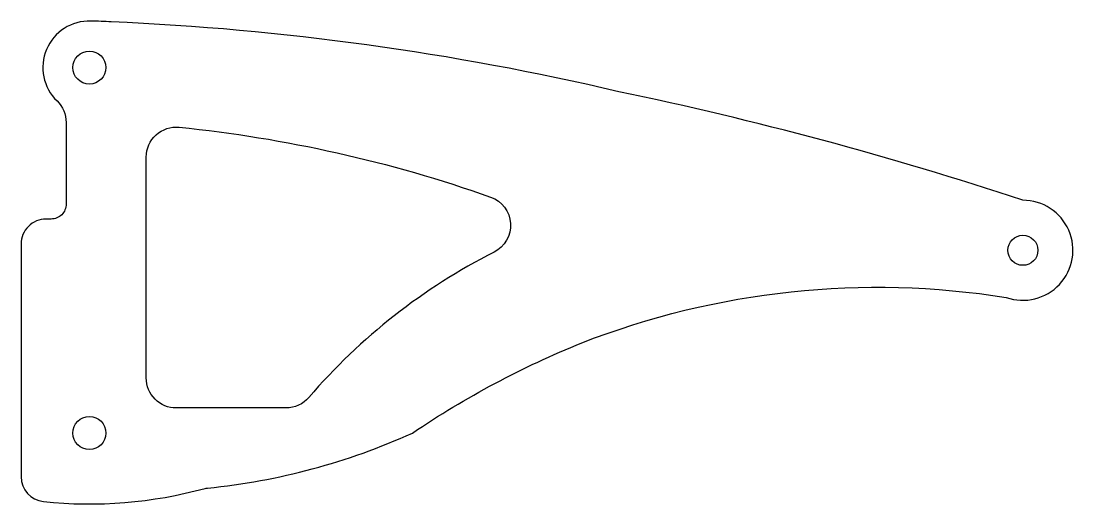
# Model space of a CAD drawing. Header units: millimetres. Extents: x -29 to 76, y -7 to 41.
import ezdxf

# ---------------------------------------------------------------- set-up
doc = ezdxf.new("R2010")
doc.units = ezdxf.units.MM

msp = doc.modelspace()

# ---------------------------------------------------------------- linework, layer by layer
for points in [[(-25.37, 33.39, -0.202775), (-24.46, 31.23), (-24.46, 23.09, -0.414214), (-25.96, 21.59), (-26.46, 21.59, 0.414214), (-28.96, 19.09), (-28.96, -4.14, 0.38363), (-26.73, -6.63, 0.093654), (-10.59, -5.31, -0.067098), (-10.33, -5.28, 0.081794), (10.12, 0.22, -0.052253), (27.04, 9.23, -0.133305), (69.43, 13.76, 1.185227), (71.09, 23.47, 0.028442), (30.75, 34.31, 0.046898), (-19.95, 41.29, 0.003553), (-21.99, 41.37, 0.685355)], [(18.28, 18.28, 0.098917), (-0.22, 3.77, -0.219013), (-2.5, 2.72), (-13.46, 2.72, -0.414214), (-16.46, 5.72), (-16.46, 27.78, -0.444118), (-13.16, 30.76, -0.059929), (17.93, 23.79, -0.659861)]]:
    msp.add_lwpolyline(points, format="xyb", close=True)
for centre, radius in [((-22.14, 36.72), 1.65), ((71.09, 18.47), 1.5), ((-22.14, 0.22), 1.65)]:
    msp.add_circle(centre, radius)

doc.saveas('drawing.dxf')
